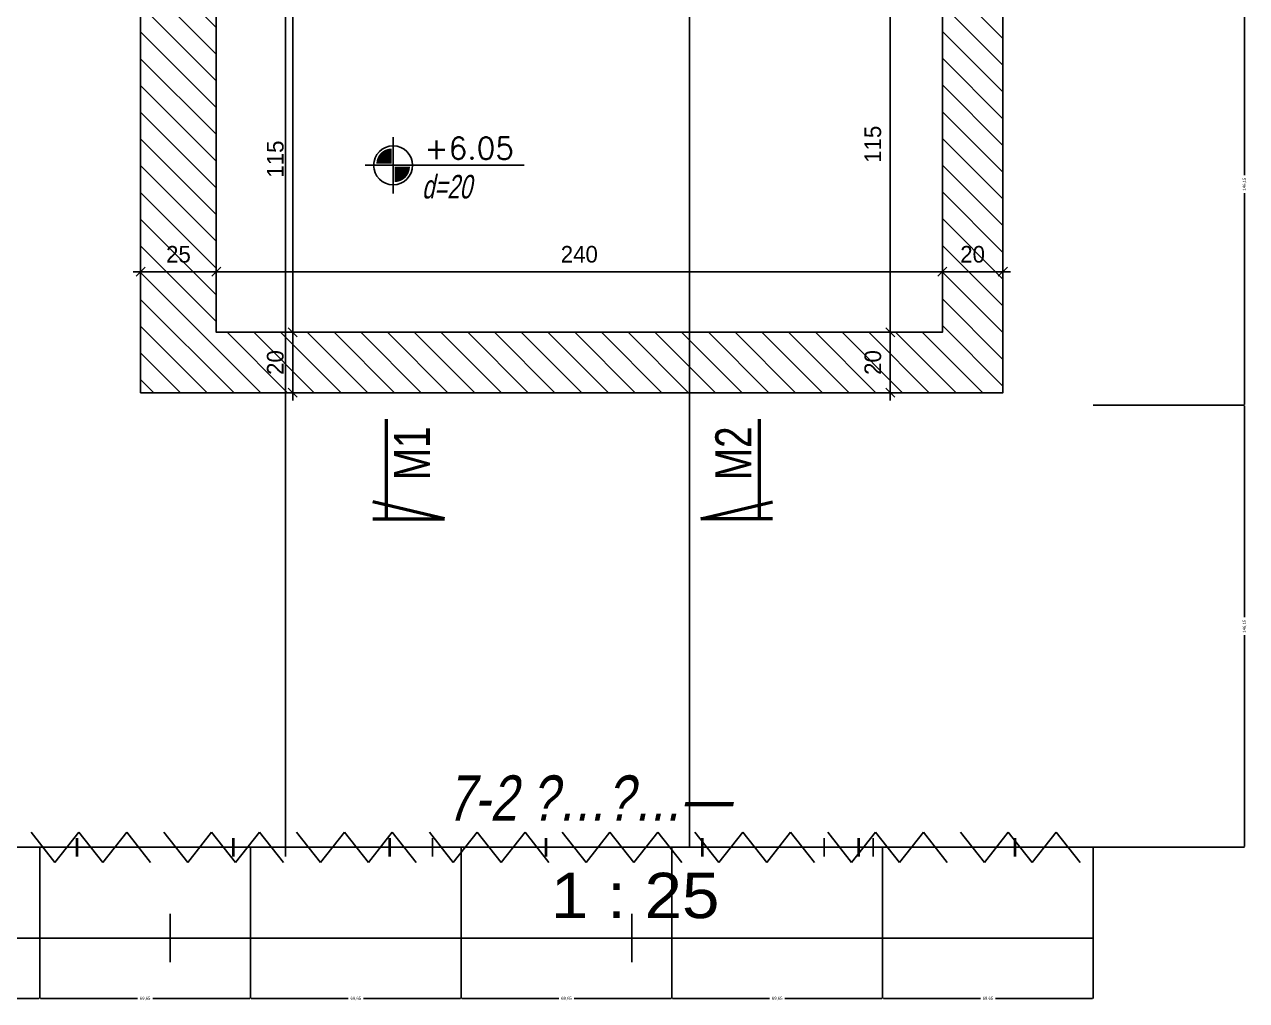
# Model space of a CAD drawing. Header units: inches. Extents: x -5298 to 11252, y 8210 to 22495.
# Drawn here: x 10427 to 10831, y 11462.6 to 11785.3 of the extents above; entities that cross this region are included whole.
import ezdxf
from ezdxf.enums import TextEntityAlignment as Align

# ---------------------------------------------------------------- set-up
doc = ezdxf.new("R2010")
doc.units = ezdxf.units.IN
doc.header["$LTSCALE"] = 55
doc.header["$MEASUREMENT"] = 0
doc.linetypes.add('DASHDOT2', pattern=[0.5, 0.25, -0.125, 0, -0.125])
doc.linetypes.add('DASHED2', pattern=[0.375, 0.25, -0.125])
doc.layers.get('Defpoints').update_dxf_attribs({"color": 40})
for name, color, linetype in [('BEAM', 3, 'Continuous'), ('break', 1, 'Continuous'), ('D7', 2, 'Continuous'), ('dim', 2, 'Continuous'), ('dim-50-v', 2, 'Continuous'), ('ENG_beton nifsak', 4, 'Continuous'), ('ENG_beton ole', 3, 'DASHED2'), ('ENG_level', 1, 'DASHDOT2'), ('HATCH', 8, 'Continuous'), ('IRON', 1, 'Continuous'), ('MABAT', 4, 'Continuous'), ('wall', 7, 'Continuous')]:
    doc.layers.add(name, color=color, linetype=linetype)
doc.layers.add('W', color=1, linetype='Continuous', lineweight=50)
doc.layers.add('W-Conc', color=3, linetype='Continuous', lineweight=40)
doc.styles.add('AA', font='hebtxt', dxfattribs={"width": 0.8, "oblique": 8})
doc.styles.add('AD', font='oron')
doc.styles.add('HEBREW', font='hebtxt-weld.shx', dxfattribs={"width": 0.8, "oblique": 12})
doc.styles.add('HEBTXT', font='hebtxt-weld.shx')
doc.styles.add('ROMANS', font='romans')
doc.styles.get("Standard").update_dxf_attribs({"font": 'arial.ttf'})
doc.dimstyles.new('25', dxfattribs={"dimtxt": 5.5, "dimasz": 3, "dimexe": 3, "dimexo": 6, "dimgap": 3, "dimtad": 1, "dimdec": 0, "dimrnd": 0.5, "dimtxsty": 'HEBTXT', "dimblk1": 'OBLIQUE', "dimblk2": 'OBLIQUE', "dimsah": 1, "dimcen": 1, "dimdle": 2.5, "dimclre": 9, "dimclrt": 3, "dimazin": 3, "dimtfac": 1, "dimtdec": 0, "dimtix": 1, "dimtmove": 2, "dimatfit": 3, "dimldrblk": 'OBLIQUE'})
doc.dimstyles.get("Standard").update_dxf_attribs({"dimtxt": 2.5, "dimasz": 2.5, "dimexe": 1.25, "dimexo": 0.625, "dimtad": 1, "dimtxsty": 'Standard', "dimcen": 2.5, "dimazin": 3, "dimtfac": 1, "dimtmove": 0, "dimatfit": 3})

# ---------------------------------------------------------------- blocks, each defined once
blk = doc.blocks.new('_OBLIQUE')
at = {"color": 0, "linetype": 'ByBlock'}
blk.add_line((-0.5, -0.5), (0.5, 0.5), dxfattribs=at)
blk = doc.blocks.new('*D315')
at = {"layer": 'Defpoints', "color": 0, "linetype": 'Continuous', "transparency": 16777216}
for p in [(10750.43, 11703.49), (10730.43, 11683.49), (10750.43, 11683.49)]:
    blk.add_point(p, dxfattribs=at)
at = {"layer": 'dim-50-v', "color": 0, "linetype": 'Continuous', "lineweight": -2, "transparency": 16777216}
blk.add_line((10727.93, 11703.49), (10752.93, 11703.49), dxfattribs=at)
at = {"layer": 'dim-50-v', "color": 9, "linetype": 'Continuous', "lineweight": -2, "transparency": 16777216}
for p, q in [((10730.43, 11689.49), (10730.43, 11706.49)), ((10750.43, 11689.49), (10750.43, 11706.49))]:
    blk.add_line(p, q, dxfattribs=at)
at = {"layer": 'dim-50-v', "color": 0, "linetype": 'Continuous', "lineweight": -2, "transparency": 16777216, "xscale": 3, "yscale": 3, "zscale": 3, "rotation": 180}
blk.add_blockref('_OBLIQUE', (10730.43, 11703.49), dxfattribs=at)
at = {"layer": 'dim-50-v', "color": 0, "linetype": 'Continuous', "lineweight": -2, "transparency": 16777216, "xscale": 3, "yscale": 3, "zscale": 3}
blk.add_blockref('_OBLIQUE', (10750.43, 11703.49), dxfattribs=at)
at = {"layer": 'dim-50-v', "color": 3, "linetype": 'Continuous', "transparency": 16777216, "insert": (10740.43, 11709.24), "char_height": 5.5, "attachment_point": 5, "style": 'HEBTXT'}
blk.add_mtext('\\A1;20', dxfattribs=at)
blk = doc.blocks.new('*D316')
at = {"layer": 'Defpoints', "color": 0, "linetype": 'Continuous', "transparency": 16777216}
for p in [(10730.43, 11703.49), (10490.43, 11683.5, 0), (10730.43, 11683.49, 0)]:
    blk.add_point(p, dxfattribs=at)
at = {"layer": 'dim-50-v', "color": 0, "linetype": 'Continuous', "lineweight": -2, "transparency": 16777216}
blk.add_line((10487.93, 11703.49), (10732.93, 11703.49), dxfattribs=at)
at = {"layer": 'dim-50-v', "color": 9, "linetype": 'Continuous', "lineweight": -2, "transparency": 16777216}
for p, q in [((10490.43, 11689.5), (10490.43, 11706.49)), ((10730.43, 11689.49), (10730.43, 11706.49))]:
    blk.add_line(p, q, dxfattribs=at)
at = {"layer": 'dim-50-v', "color": 0, "linetype": 'Continuous', "lineweight": -2, "transparency": 16777216, "xscale": 3, "yscale": 3, "zscale": 3, "rotation": 180}
blk.add_blockref('_OBLIQUE', (10490.43, 11703.49), dxfattribs=at)
at = {"layer": 'dim-50-v', "color": 0, "linetype": 'Continuous', "lineweight": -2, "transparency": 16777216, "xscale": 3, "yscale": 3, "zscale": 3}
blk.add_blockref('_OBLIQUE', (10730.43, 11703.49), dxfattribs=at)
at = {"layer": 'dim-50-v', "color": 3, "linetype": 'Continuous', "transparency": 16777216, "insert": (10610.43, 11709.24), "char_height": 5.5, "attachment_point": 5, "style": 'HEBTXT'}
blk.add_mtext('\\A1;240', dxfattribs=at)
blk = doc.blocks.new('*D317')
at = {"layer": 'Defpoints', "color": 0, "linetype": 'Continuous', "transparency": 16777216}
for p in [(10490.43, 11703.49), (10465.43, 11683.49), (10490.43, 11683.5, 0)]:
    blk.add_point(p, dxfattribs=at)
at = {"layer": 'dim-50-v', "color": 0, "linetype": 'Continuous', "lineweight": -2, "transparency": 16777216}
blk.add_line((10462.93, 11703.49), (10492.93, 11703.49), dxfattribs=at)
at = {"layer": 'dim-50-v', "color": 9, "linetype": 'Continuous', "lineweight": -2, "transparency": 16777216}
for p, q in [((10465.43, 11689.49), (10465.43, 11706.49)), ((10490.43, 11689.5), (10490.43, 11706.49))]:
    blk.add_line(p, q, dxfattribs=at)
at = {"layer": 'dim-50-v', "color": 0, "linetype": 'Continuous', "lineweight": -2, "transparency": 16777216, "xscale": 3, "yscale": 3, "zscale": 3, "rotation": 180}
blk.add_blockref('_OBLIQUE', (10465.43, 11703.49), dxfattribs=at)
at = {"layer": 'dim-50-v', "color": 0, "linetype": 'Continuous', "lineweight": -2, "transparency": 16777216, "xscale": 3, "yscale": 3, "zscale": 3}
blk.add_blockref('_OBLIQUE', (10490.43, 11703.49), dxfattribs=at)
at = {"layer": 'dim-50-v', "color": 3, "linetype": 'Continuous', "transparency": 16777216, "insert": (10477.93, 11709.24), "char_height": 5.5, "attachment_point": 5, "style": 'HEBTXT'}
blk.add_mtext('\\A1;25', dxfattribs=at)
blk = doc.blocks.new('*D319')
at = {"layer": 'Defpoints', "color": 0, "linetype": 'Continuous', "transparency": 16777216}
for p in [(10713.22, 11797.99, 0), (10713.22, 11683.5), (10726.14, 11683.5, 0)]:
    blk.add_point(p, dxfattribs=at)
at = {"layer": 'dim-50-v', "color": 0, "linetype": 'Continuous', "lineweight": -2, "transparency": 16777216}
blk.add_line((10713.22, 11800.49), (10713.22, 11681), dxfattribs=at)
at = {"layer": 'dim-50-v', "color": 9, "linetype": 'Continuous', "lineweight": -2, "transparency": 16777216}
for p, q in [((10719.22, 11797.99), (10716.22, 11797.99)), ((10720.14, 11683.5), (10710.22, 11683.5))]:
    blk.add_line(p, q, dxfattribs=at)
at = {"layer": 'dim-50-v', "color": 0, "linetype": 'Continuous', "lineweight": -2, "transparency": 16777216, "xscale": 3, "yscale": 3, "zscale": 3}
for p, rotation in [((10713.22, 11797.99), 90), ((10713.22, 11683.5), 270)]:
    blk.add_blockref('_OBLIQUE', p, dxfattribs=dict(at, rotation=rotation))
at = {"layer": 'dim-50-v', "color": 3, "linetype": 'Continuous', "transparency": 16777216, "insert": (10707.47, 11745.64), "char_height": 5.5, "attachment_point": 5, "rotation": 90, "style": 'HEBTXT'}
blk.add_mtext('\\A1;115', dxfattribs=at)
blk = doc.blocks.new('*D325')
at = {"layer": 'Defpoints', "color": 0, "linetype": 'Continuous', "transparency": 16777216}
for p in [(10528.64, 11683.5, 0), (10515.72, 11663.49), (10515.73, 11663.49)]:
    blk.add_point(p, dxfattribs=at)
at = {"layer": 'dim-50-v', "color": 9, "linetype": 'Continuous', "lineweight": -2, "transparency": 16777216}
for p, q in [((10522.64, 11683.5), (10512.72, 11683.5)), ((10509.73, 11663.49), (10512.72, 11663.49))]:
    blk.add_line(p, q, dxfattribs=at)
at = {"layer": 'dim-50-v', "color": 0, "linetype": 'Continuous', "lineweight": -2, "transparency": 16777216}
blk.add_line((10515.72, 11686), (10515.72, 11660.99), dxfattribs=at)
at = {"layer": 'dim-50-v', "color": 0, "linetype": 'Continuous', "lineweight": -2, "transparency": 16777216, "xscale": 3, "yscale": 3, "zscale": 3}
for p, rotation in [((10515.72, 11683.5), 90), ((10515.72, 11663.49), 270)]:
    blk.add_blockref('_OBLIQUE', p, dxfattribs=dict(at, rotation=rotation))
at = {"layer": 'dim-50-v', "color": 3, "linetype": 'Continuous', "transparency": 16777216, "insert": (10509.97, 11673.49), "char_height": 5.5, "attachment_point": 5, "rotation": 90, "style": 'HEBTXT'}
blk.add_mtext('\\A1;20', dxfattribs=at)
blk = doc.blocks.new('*D327')
at = {"layer": 'Defpoints', "color": 0, "linetype": 'Continuous', "transparency": 16777216}
for p in [(10726.14, 11683.5, 0), (10713.22, 11663.49), (10714.35, 11663.49, 0)]:
    blk.add_point(p, dxfattribs=at)
at = {"layer": 'dim-50-v', "color": 9, "linetype": 'Continuous', "lineweight": -2, "transparency": 16777216}
for p, q in [((10720.14, 11683.5), (10710.22, 11683.5)), ((10708.35, 11663.49), (10710.22, 11663.49))]:
    blk.add_line(p, q, dxfattribs=at)
at = {"layer": 'dim-50-v', "color": 0, "linetype": 'Continuous', "lineweight": -2, "transparency": 16777216}
blk.add_line((10713.22, 11686), (10713.22, 11660.99), dxfattribs=at)
at = {"layer": 'dim-50-v', "color": 0, "linetype": 'Continuous', "lineweight": -2, "transparency": 16777216, "xscale": 3, "yscale": 3, "zscale": 3}
for p, rotation in [((10713.22, 11683.5), 90), ((10713.22, 11663.49), 270)]:
    blk.add_blockref('_OBLIQUE', p, dxfattribs=dict(at, rotation=rotation))
at = {"layer": 'dim-50-v', "color": 3, "linetype": 'Continuous', "transparency": 16777216, "insert": (10707.47, 11673.49), "char_height": 5.5, "attachment_point": 5, "rotation": 90, "style": 'HEBTXT'}
blk.add_mtext('\\A1;20', dxfattribs=at)
blk = doc.blocks.new('PL')
at = {"linetype": 'ByBlock'}
for p, q in [((0, -0.258), (0, 0.258)), ((-0.258, 0), (1.204, 0))]:
    blk.add_line(p, q, dxfattribs=at)
at = {"color": 4, "const_width": 0.14}
for points in [[(-0.014, 0.084, 0.414214), (-0.084, 0.014, 1)], [(0.014, -0.084, 0.414214), (0.084, -0.014, 1)]]:
    blk.add_lwpolyline(points, format="xyb", dxfattribs=at)
at = {"linetype": 'ByBlock'}
blk.add_circle((0, 0), 0.179, dxfattribs=at)
at = {"style": 'ROMANS'}
blk.add_attdef('LEVEL', text='', height=0.2, dxfattribs=at).set_placement((0.698, 0.157), align=Align.MIDDLE)
blk = doc.blocks.new('sdfsa')
at = {"layer": 'ENG_beton nifsak', "ltscale": 5}
blk.add_lwpolyline([(11910.61, 11975), (11910.61, 11975), (11910.61, 11565), (11625.61, 11565), (11625.61, 12095), (11910.61, 12095), (11910.61, 11975)], close=True, dxfattribs=at)
blk.add_lwpolyline([(11890.62, 11975), (11890.61, 11975), (11890.61, 12075), (11650.61, 12075), (11650.61, 11585), (11890.61, 11585), (11890.62, 11975)], dxfattribs=at)
blk = doc.blocks.new('*D1602')
at = {"layer": 'Defpoints', "color": 0, "linetype": 'Continuous', "transparency": 16777216}
for p in [(10515.72, 11797.99, 0), (10515.72, 11797.99), (10528.64, 11683.5, 0)]:
    blk.add_point(p, dxfattribs=at)
at = {"layer": 'dim-50-v', "color": 0, "linetype": 'Continuous', "lineweight": -2, "transparency": 16777216}
blk.add_line((10515.72, 11681), (10515.72, 11800.49), dxfattribs=at)
at = {"layer": 'dim-50-v', "color": 9, "linetype": 'Continuous', "lineweight": -2, "transparency": 16777216}
for p, q in [((10509.72, 11797.99), (10512.72, 11797.99)), ((10522.64, 11683.5), (10512.72, 11683.5))]:
    blk.add_line(p, q, dxfattribs=at)
at = {"layer": 'dim-50-v', "color": 0, "linetype": 'Continuous', "lineweight": -2, "transparency": 16777216, "xscale": 3, "yscale": 3, "zscale": 3}
for p, rotation in [((10515.72, 11797.99), 90), ((10515.72, 11683.5), 270)]:
    blk.add_blockref('_OBLIQUE', p, dxfattribs=dict(at, rotation=rotation))
at = {"layer": 'dim-50-v', "color": 3, "linetype": 'Continuous', "transparency": 16777216, "insert": (10509.97, 11740.74), "char_height": 5.5, "attachment_point": 5, "rotation": 90, "style": 'HEBTXT'}
blk.add_mtext('\\A1;115', dxfattribs=at)
blk = doc.blocks.new('dsagd')
at = {"layer": 'ENG_beton nifsak', "ltscale": 5}
for p, q in [((12580.27, 12570.82, 0), (12580.27, 13100.82, 0)), ((12580.27, 13100.82, 0), (12865.27, 13100.82, 0)), ((12865.27, 12570.82, 0), (12865.27, 13100.82, 0)), ((12605.27, 12590.82, 0), (12605.27, 13080.82, 0)), ((12845.27, 13080.82), (12605.27, 13080.82, 0)), ((12845.27, 12590.82, 0), (12845.27, 13080.82, 0)), ((12845.27, 12590.82), (12605.27, 12590.82, 0)), ((12865.27, 12570.82, 0), (12580.27, 12570.82, 0))]:
    blk.add_line(p, q, dxfattribs=at)
blk = doc.blocks.new('_CLOSEDFILLED')
at = {"color": 0, "linetype": 'BYBLOCK'}
blk.add_solid([(-1, 0.2), (0, 0), (-1, -0.2)], dxfattribs=at)
blk = doc.blocks.new('*D41')
at = {"color": 2}
for p, q in [((10362.43, 11513.24), (10362.43, 11463.24)), ((10432.08, 11513.24), (10432.08, 11463.24)), ((10362.68, 11463.24), (10394.76, 11463.24)), ((10399.76, 11463.24), (10431.83, 11463.24))]:
    blk.add_line(p, q, dxfattribs=at)
at = {"layer": 'Defpoints'}
for p in [(10362.43, 11513.24), (10432.08, 11513.24), (10362.43, 11463.24)]:
    blk.add_point(p, dxfattribs=at)
at = {"layer": 'dim', "color": 2, "xscale": 0.25, "yscale": 0.25, "rotation": 180}
blk.add_blockref('_CLOSEDFILLED', (10362.43, 11463.24), dxfattribs=at)
at = {"layer": 'dim', "color": 2, "xscale": 0.25, "yscale": 0.25}
blk.add_blockref('_CLOSEDFILLED', (10432.08, 11463.24), dxfattribs=at)
at = {"layer": 'dim', "color": 0, "insert": (10397.26, 11463.24), "char_height": 1, "attachment_point": 5}
blk.add_mtext('69,65', dxfattribs=at)
blk = doc.blocks.new('*D42')
at = {"color": 2}
for p, q in [((10432.08, 11513.24), (10432.08, 11463.24)), ((10501.73, 11513.24), (10501.73, 11463.24)), ((10432.33, 11463.24), (10464.41, 11463.24)), ((10469.41, 11463.24), (10501.48, 11463.24))]:
    blk.add_line(p, q, dxfattribs=at)
at = {"layer": 'Defpoints'}
for p in [(10432.08, 11513.24), (10501.73, 11513.24), (10432.08, 11463.24)]:
    blk.add_point(p, dxfattribs=at)
at = {"layer": 'dim', "color": 2, "xscale": 0.25, "yscale": 0.25, "rotation": 180}
blk.add_blockref('_CLOSEDFILLED', (10432.08, 11463.24), dxfattribs=at)
at = {"layer": 'dim', "color": 2, "xscale": 0.25, "yscale": 0.25}
blk.add_blockref('_CLOSEDFILLED', (10501.73, 11463.24), dxfattribs=at)
at = {"layer": 'dim', "color": 0, "insert": (10466.91, 11463.24), "char_height": 1, "attachment_point": 5}
blk.add_mtext('69,65', dxfattribs=at)
blk = doc.blocks.new('*D43')
at = {"color": 2}
for p, q in [((10501.73, 11513.24), (10501.73, 11463.24)), ((10571.38, 11513.24), (10571.38, 11463.24)), ((10501.98, 11463.24), (10534.06, 11463.24)), ((10539.06, 11463.24), (10571.13, 11463.24))]:
    blk.add_line(p, q, dxfattribs=at)
at = {"layer": 'Defpoints'}
for p in [(10501.73, 11513.24), (10571.38, 11513.24), (10501.73, 11463.24)]:
    blk.add_point(p, dxfattribs=at)
at = {"layer": 'dim', "color": 2, "xscale": 0.25, "yscale": 0.25, "rotation": 180}
blk.add_blockref('_CLOSEDFILLED', (10501.73, 11463.24), dxfattribs=at)
at = {"layer": 'dim', "color": 2, "xscale": 0.25, "yscale": 0.25}
blk.add_blockref('_CLOSEDFILLED', (10571.38, 11463.24), dxfattribs=at)
at = {"layer": 'dim', "color": 0, "insert": (10536.56, 11463.24), "char_height": 1, "attachment_point": 5}
blk.add_mtext('69,65', dxfattribs=at)
blk = doc.blocks.new('*D44')
at = {"color": 2}
for p, q in [((10571.38, 11513.24), (10571.38, 11463.24)), ((10641.03, 11513.24), (10641.03, 11463.24)), ((10571.63, 11463.24), (10603.71, 11463.24)), ((10608.71, 11463.24), (10640.78, 11463.24))]:
    blk.add_line(p, q, dxfattribs=at)
at = {"layer": 'Defpoints'}
for p in [(10571.38, 11513.24), (10641.03, 11513.24), (10571.38, 11463.24)]:
    blk.add_point(p, dxfattribs=at)
at = {"layer": 'dim', "color": 2, "xscale": 0.25, "yscale": 0.25, "rotation": 180}
blk.add_blockref('_CLOSEDFILLED', (10571.38, 11463.24), dxfattribs=at)
at = {"layer": 'dim', "color": 2, "xscale": 0.25, "yscale": 0.25}
blk.add_blockref('_CLOSEDFILLED', (10641.03, 11463.24), dxfattribs=at)
at = {"layer": 'dim', "color": 0, "insert": (10606.21, 11463.24), "char_height": 1, "attachment_point": 5}
blk.add_mtext('69,65', dxfattribs=at)
blk = doc.blocks.new('*D45')
at = {"color": 2}
for p, q in [((10641.03, 11513.24), (10641.03, 11463.24)), ((10710.68, 11513.24), (10710.68, 11463.24)), ((10641.28, 11463.24), (10673.35, 11463.24)), ((10678.35, 11463.24), (10710.43, 11463.24))]:
    blk.add_line(p, q, dxfattribs=at)
at = {"layer": 'Defpoints'}
for p in [(10641.03, 11513.24), (10710.68, 11513.24), (10641.03, 11463.24)]:
    blk.add_point(p, dxfattribs=at)
at = {"layer": 'dim', "color": 2, "xscale": 0.25, "yscale": 0.25, "rotation": 180}
blk.add_blockref('_CLOSEDFILLED', (10641.03, 11463.24), dxfattribs=at)
at = {"layer": 'dim', "color": 2, "xscale": 0.25, "yscale": 0.25}
blk.add_blockref('_CLOSEDFILLED', (10710.68, 11463.24), dxfattribs=at)
at = {"layer": 'dim', "color": 0, "insert": (10675.85, 11463.24), "char_height": 1, "attachment_point": 5}
blk.add_mtext('69,65', dxfattribs=at)
blk = doc.blocks.new('*D46')
at = {"color": 2}
for p, q in [((10710.68, 11513.24), (10710.68, 11463.24)), ((10780.33, 11513.24), (10780.33, 11463.24)), ((10710.93, 11463.24), (10743, 11463.24)), ((10748, 11463.24), (10780.08, 11463.24))]:
    blk.add_line(p, q, dxfattribs=at)
at = {"layer": 'Defpoints'}
for p in [(10710.68, 11513.24), (10780.33, 11513.24), (10710.68, 11463.24)]:
    blk.add_point(p, dxfattribs=at)
at = {"layer": 'dim', "color": 2, "xscale": 0.25, "yscale": 0.25, "rotation": 180}
blk.add_blockref('_CLOSEDFILLED', (10710.68, 11463.24), dxfattribs=at)
at = {"layer": 'dim', "color": 2, "xscale": 0.25, "yscale": 0.25}
blk.add_blockref('_CLOSEDFILLED', (10780.33, 11463.24), dxfattribs=at)
at = {"layer": 'dim', "color": 0, "insert": (10745.5, 11463.24), "char_height": 1, "attachment_point": 5}
blk.add_mtext('69,65', dxfattribs=at)
blk = doc.blocks.new('*D139')
at = {"color": 2}
for p, q in [((10780.33, 11659.39), (10830.33, 11659.39)), ((10830.33, 11589.32), (10830.33, 11659.14)), ((10830.33, 11513.49), (10830.33, 11583.32)), ((10780.33, 11513.24), (10830.33, 11513.24))]:
    blk.add_line(p, q, dxfattribs=at)
at = {"layer": 'Defpoints'}
for p in [(10780.33, 11659.39), (10780.33, 11513.24), (10830.33, 11513.24)]:
    blk.add_point(p, dxfattribs=at)
at = {"layer": 'dim', "color": 2, "xscale": 0.25, "yscale": 0.25}
for p, rotation in [((10830.33, 11659.39), 90), ((10830.33, 11513.24), 270)]:
    blk.add_blockref('_CLOSEDFILLED', p, dxfattribs=dict(at, rotation=rotation))
at = {"layer": 'dim', "color": 0, "insert": (10830.33, 11586.32), "char_height": 1, "attachment_point": 5, "rotation": 90}
blk.add_mtext('146,15', dxfattribs=at)
blk = doc.blocks.new('*D140')
at = {"color": 2}
for p, q in [((10780.33, 11805.54), (10830.33, 11805.54)), ((10830.33, 11735.46), (10830.33, 11805.29)), ((10830.33, 11659.64), (10830.33, 11729.46)), ((10780.33, 11659.39), (10830.33, 11659.39))]:
    blk.add_line(p, q, dxfattribs=at)
at = {"layer": 'Defpoints'}
for p in [(10780.33, 11805.54), (10780.33, 11659.39), (10830.33, 11659.39)]:
    blk.add_point(p, dxfattribs=at)
at = {"layer": 'dim', "color": 2, "xscale": 0.25, "yscale": 0.25}
for p, rotation in [((10830.33, 11805.54), 90), ((10830.33, 11659.39), 270)]:
    blk.add_blockref('_CLOSEDFILLED', p, dxfattribs=dict(at, rotation=rotation))
at = {"layer": 'dim', "color": 0, "insert": (10830.33, 11732.46), "char_height": 1, "attachment_point": 5, "rotation": 90}
blk.add_mtext('146,15', dxfattribs=at)

msp = doc.modelspace()

# ---------------------------------------------------------------- hatches: boundary and pattern name
at = {"layer": 'HATCH', "linetype": 'Continuous', "transparency": 33554687}
h = msp.add_hatch(dxfattribs=at)
h.set_pattern_fill('ANSI31', color=256, scale=50, angle=450)
h.set_pattern_definition([(135, (-751.727, 98.4975), (-4.4194174, -4.4194174), [])])
h.paths.add_polyline_path([(10750.434, 12193.494), (10465.434, 12193.494), (10465.434, 11663.494), (10750.434, 11663.494), (10750.434, 12073.493), (10730.438, 12073.494), (10730.438, 12026.994), (10731.405, 12026.994), (10730.435, 11794.094), (10730.434, 11683.494), (10490.434, 11683.494), (10490.434, 12173.494), (10730.434, 12173.494), (10730.434, 12163.494), (10750.434, 12163.494)])

# ---------------------------------------------------------------- linework, layer by layer
at = {"layer": 'BEAM', "color": 5}
for p, q in [((10513.34, 11513.244), (10513.34, 18236.017)), ((10646.834, 11513.244), (10646.834, 18236.017)), ((7576.475, 11513.244), (10780.328, 11513.244))]:
    msp.add_line(p, q, dxfattribs=at)
at = {"layer": 'break', "color": 7}
for p, q in [((10429.221, 11518.244), (10437.121, 11508.244)), ((10437.121, 11508.244), (10445.021, 11518.244)), ((10445.021, 11518.244), (10452.921, 11508.244)), ((10452.921, 11508.244), (10460.821, 11518.244)), ((10460.821, 11518.244), (10468.721, 11508.244)), ((10473.109, 11518.244), (10481.009, 11508.244)), ((10481.009, 11508.244), (10488.909, 11518.244)), ((10488.909, 11518.244), (10496.809, 11508.244)), ((10496.809, 11508.244), (10504.709, 11518.244)), ((10504.709, 11518.244), (10512.609, 11508.244)), ((10516.998, 11518.244), (10524.898, 11508.244)), ((10524.898, 11508.244), (10532.798, 11518.244)), ((10532.798, 11518.244), (10540.698, 11508.244)), ((10540.698, 11508.244), (10548.597, 11518.244)), ((10548.597, 11518.244), (10556.497, 11508.244)), ((10560.886, 11518.244), (10568.786, 11508.244)), ((10568.786, 11508.244), (10576.686, 11518.244)), ((10576.686, 11518.244), (10584.586, 11508.244)), ((10584.586, 11508.244), (10592.486, 11518.244)), ((10592.486, 11518.244), (10600.386, 11508.244)), ((10604.775, 11518.244), (10612.675, 11508.244)), ((10612.675, 11508.244), (10620.574, 11518.244)), ((10620.574, 11518.244), (10628.474, 11508.244)), ((10628.474, 11508.244), (10636.374, 11518.244)), ((10636.374, 11518.244), (10644.274, 11508.244)), ((10648.663, 11518.244), (10656.563, 11508.244)), ((10656.563, 11508.244), (10664.463, 11518.244)), ((10664.463, 11518.244), (10672.363, 11508.244)), ((10672.363, 11508.244), (10680.263, 11518.244)), ((10680.263, 11518.244), (10688.163, 11508.244)), ((10692.551, 11518.244), (10700.451, 11508.244)), ((10700.451, 11508.244), (10708.351, 11518.244)), ((10708.351, 11518.244), (10716.251, 11508.244)), ((10716.251, 11508.244), (10724.151, 11518.244)), ((10724.151, 11518.244), (10732.051, 11508.244)), ((10736.44, 11518.244), (10744.34, 11508.244)), ((10744.34, 11508.244), (10752.24, 11518.244)), ((10752.24, 11518.244), (10760.14, 11508.244)), ((10760.14, 11508.244), (10768.039, 11518.244)), ((10768.039, 11518.244), (10775.939, 11508.244))]:
    msp.add_line(p, q, dxfattribs=at)
at = {"layer": 'D7', "color": 4}
for p, q in [((10561.884, 11510.244), (10561.884, 11516.244)), ((10707.513, 11510.244), (10707.513, 11516.244))]:
    msp.add_line(p, q, dxfattribs=at)
at = {"layer": 'ENG_beton nifsak', "ltscale": 5}
for p, q in [((10465.434, 11663.494, 0), (10465.434, 12193.494, 0)), ((10490.434, 11683.494, 0), (10490.434, 12173.494, 0)), ((10490.434, 11683.494, 0), (10490.434, 12173.494, 0)), ((10730.434, 11683.494, 0), (10490.434, 11683.494, 0)), ((10621.67, 11683.494, 0), (10730.434, 11683.494, 0)), ((10750.434, 11663.494, 0), (10465.434, 11663.494, 0))]:
    msp.add_line(p, q, dxfattribs=at)
at = {"layer": 'ENG_beton ole', "ltscale": 2}
for p, q in [((10490.434, 12173.494, 0), (10490.434, 11683.494, 0)), ((10490.434, 12173.494, 0), (10490.434, 11683.494, 0)), ((10730.434, 12073.494, 0), (10730.434, 11683.494, 0)), ((10750.434, 12073.494, 0), (10750.434, 11663.494, 0)), ((10730.434, 11683.494, 0), (10490.434, 11683.494, 0)), ((10465.434, 11663.494, 0), (10750.434, 11663.494, 0))]:
    msp.add_line(p, q, dxfattribs=at)
at = {"layer": 'ENG_level', "color": 1}
msp.add_line((10546.931, 11513.244, 0), (10683.191, 11513.244, 0), dxfattribs=at)
at = {"layer": 'IRON', "color": 1}
for p, q in [((10475.199, 11475.244), (10475.199, 11491.244)), ((10627.764, 11475.244), (10627.764, 11491.244)), ((10780.328, 11475.244), (10780.328, 11491.244)), ((7576.475, 11483.244), (10780.328, 11483.244))]:
    msp.add_line(p, q, dxfattribs=at)
at = {"layer": 'MABAT', "color": 3}
for p, q in [((10513.34, 11510.244), (10513.34, 11516.244)), ((10691.332, 11510.244), (10691.332, 11516.244))]:
    msp.add_line(p, q, dxfattribs=at)
at = {"layer": 'W'}
for p, q in [((10546.56, 11654.73, 0), (10546.56, 11621.842, 0)), ((10669.923, 11654.73, 0), (10669.923, 11621.842, 0)), ((10565.864, 11621.842, 0), (10542.192, 11627.436, 0)), ((10650.62, 11621.842, 0), (10674.291, 11627.436, 0)), ((10542.192, 11621.842, 0), (10565.864, 11621.842, 0)), ((10674.291, 11621.842, 0), (10650.62, 11621.842, 0))]:
    msp.add_line(p, q, dxfattribs=at)
at = {"layer": 'W-Conc', "color": 2}
for p, q in [((10444.44, 11510.244), (10444.44, 11516.244)), ((10496.115, 11510.244), (10496.115, 11516.244)), ((10547.791, 11510.244), (10547.791, 11516.244)), ((10599.466, 11510.244), (10599.466, 11516.244)), ((10651.141, 11510.244), (10651.141, 11516.244)), ((10702.816, 11510.244), (10702.816, 11516.244)), ((10754.491, 11510.244), (10754.491, 11516.244))]:
    msp.add_line(p, q, dxfattribs=at)
at = {"layer": 'wall'}
msp.add_line((10490.439, 11693.493, 0), (10490.439, 11683.493, 0), dxfattribs=at)

# ---------------------------------------------------------------- block references
at = {"layer": 'D7', "xscale": 36, "yscale": 36, "zscale": 36}
msp.add_blockref('PL', (10548.895, 11738.689, 0), dxfattribs=at).add_auto_attribs({'LEVEL': '+6.05'})
at = {"layer": 'dim', "color": 2, "linetype": 'Continuous'}
for name, p in [('sdfsa', (-1160.178, 98.498, 0)), ('dsagd', (-2114.832, -907.329, 0))]:
    msp.add_blockref(name, p, dxfattribs=at)

# ---------------------------------------------------------------- texts
at = {"layer": 'D7', "style": 'AA', "oblique": 12, "width": 0.7}
msp.add_text('d=20', height=7.8, dxfattribs=at).set_placement((10558.428, 11727.717, 0))
at = {"layer": 'ENG_level', "style": 'HEBREW', "oblique": 12, "width": 0.8}
msp.add_text('7-2 %%154…%%142…—', height=15, dxfattribs=at).set_placement((10660.239, 11522.018, -0.001), align=Align.RIGHT)
at = {"layer": 'ENG_level', "color": 1, "style": 'HEBTXT', "width": 1.11}
msp.add_text('1 : 25', height=15, rotation=360, dxfattribs=at).set_placement((10628.896, 11497.333, 0), align=Align.MIDDLE)
at = {"layer": 'W', "style": 'AD', "width": 0.8}
for s, p in [('M1', (10561.104, 11634.611, 0)), ('M2', (10667.333, 11634.611, 0))]:
    msp.add_text(s, height=11.9529, rotation=90, dxfattribs=at).set_placement(p)

# ---------------------------------------------------------------- dimensions: what is measured, and where the dimension line sits
at = {"layer": 'dim', "color": 2}
for base, p1, p2, picture, middle in [((10830.328, 11659.391), (10780.328, 11659.391), (10780.328, 11805.538), '*D140', (10830.328, 11732.465)), ((10830.328, 11513.244), (10780.328, 11513.244), (10780.328, 11659.391), '*D139', (10830.328, 11586.317))]:
    dim = msp.add_linear_dim(base=base, p1=p1, p2=p2, angle=90, dimstyle='Standard', dxfattribs=at)
    dim.commit()
    dim.dimension.update_dxf_attribs({"geometry": picture, "text_midpoint": middle})
for base, p1, p2, picture, middle in [((10362.434, 11463.244), (10362.434, 11513.244), (10432.083, 11513.244), '*D41', (10397.259, 11463.244)), ((10432.083, 11463.244), (10432.083, 11513.244), (10501.732, 11513.244), '*D42', (10466.908, 11463.244)), ((10501.732, 11463.244), (10501.732, 11513.244), (10571.381, 11513.244), '*D43', (10536.557, 11463.244)), ((10571.381, 11463.244), (10571.381, 11513.244), (10641.03, 11513.244), '*D44', (10606.206, 11463.244)), ((10641.03, 11463.244), (10641.03, 11513.244), (10710.679, 11513.244), '*D45', (10675.855, 11463.244)), ((10710.679, 11463.244), (10710.679, 11513.244), (10780.328, 11513.244), '*D46', (10745.504, 11463.244))]:
    dim = msp.add_linear_dim(base=base, p1=p1, p2=p2, dimstyle='Standard', dxfattribs=at)
    dim.commit()
    dim.dimension.update_dxf_attribs({"geometry": picture, "text_midpoint": middle})
at = {"layer": 'dim-50-v', "color": 2, "linetype": 'Continuous'}
dim = msp.add_linear_dim(base=(10515.724, 11797.994), p1=(10528.644, 11683.496, 0), p2=(10515.724, 11797.994, 0), angle=90, dimstyle='25', dxfattribs=at)
dim.commit()
dim.dimension.update_dxf_attribs({"geometry": '*D1602', "text_midpoint": (10509.974, 11740.745)})
at = {"layer": 'dim-50-v', "linetype": 'Continuous'}
dim = msp.add_linear_dim(base=(10713.224, 11683.496, 0), p1=(10713.224, 11797.994, 0), p2=(10726.144, 11683.496, 0), angle=90, dimstyle='25', dxfattribs=at)
dim.commit()
dim.dimension.update_dxf_attribs({"geometry": '*D319', "text_midpoint": (10707.474, 11745.64, 0), "dimtype": 160})
for base, p1, p2, angle, picture, middle in [((10490.434, 11703.494, 0), (10465.434, 11683.494, 0), (10490.434, 11683.496, 0), 180, '*D317', (10477.934, 11709.244, 0)), ((10730.434, 11703.494, 0), (10490.434, 11683.496, 0), (10730.434, 11683.494, 0), 180, '*D316', (10610.434, 11709.244, 0)), ((10750.434, 11703.494, 0), (10730.434, 11683.494, 0), (10750.434, 11683.493, 0), 180, '*D315', (10740.434, 11709.244, 0)), ((10515.724, 11663.493, 0), (10528.644, 11683.496, 0), (10515.726, 11663.493, 0), 90, '*D325', (10509.974, 11673.495, 0)), ((10713.224, 11663.493, 0), (10726.144, 11683.496, 0), (10714.352, 11663.493), 90, '*D327', (10707.474, 11673.494, 0))]:
    dim = msp.add_linear_dim(base=base, p1=p1, p2=p2, angle=angle, dimstyle='25', dxfattribs=at)
    dim.commit()
    dim.dimension.update_dxf_attribs({"geometry": picture, "text_midpoint": middle})

doc.saveas('drawing.dxf')
